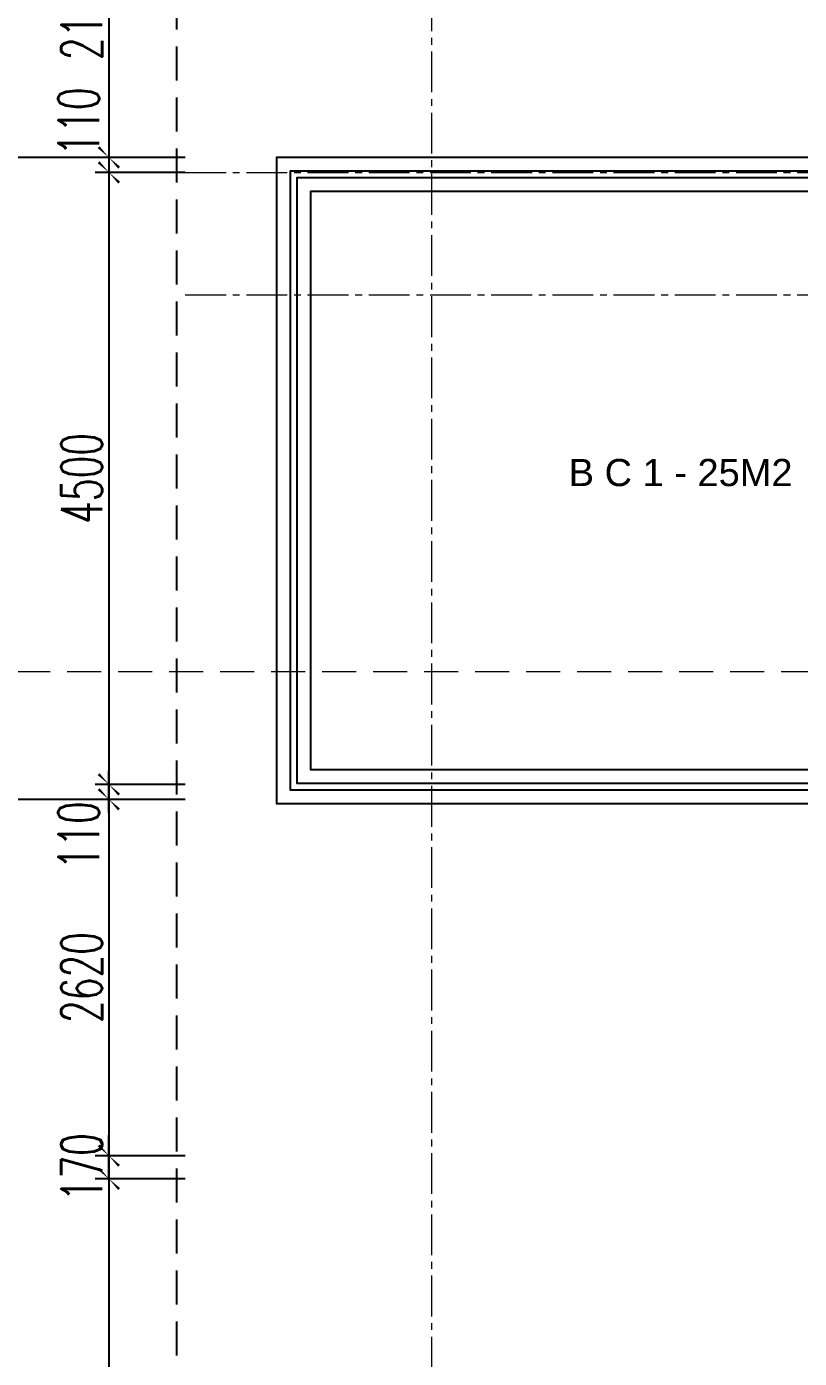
# Model space of a CAD drawing. Header units: millimetres. Extents: x -34806 to 662668, y 63228 to 99452.
# Drawn here: x 85968 to 91650, y 80372 to 90164 of the extents above; entities that cross this region are included whole.
import ezdxf

# ---------------------------------------------------------------- set-up
doc = ezdxf.new("R2010")
doc.units = ezdxf.units.MM
doc.header["$LTSCALE"] = 200
doc.header["$MEASUREMENT"] = 0
doc.header["$PDMODE"] = 3
doc.header["$PDSIZE"] = 50
doc.linetypes.add('CENTER2', pattern=[1.125, 0.75, -0.125, 0.125, -0.125])
doc.linetypes.add('DASHED2', pattern=[0.375, 0.25, -0.125])
doc.layers.get('DEFPOINTS').update_dxf_attribs({"linetype": 'CONTINUOUS'})
for name, color, linetype in [('DIM', 1, 'CONTINUOUS'), ('Net_Manh', 155, 'CONTINUOUS'), ('TEXT', 7, 'CONTINUOUS'), ('TPTA-Text', 253, 'CONTINUOUS'), ('TPTA-Virtural', 253, 'CONTINUOUS')]:
    doc.layers.add(name, color=color, linetype=linetype)
doc.layers.add('thay', color=7, linetype='CONTINUOUS', lineweight=18)
doc.layers.add('tim', color=254, linetype='CENTER2', lineweight=9)
doc.styles.add('CHU HOA Day', font='VHARIAL.ttf')
doc.styles.add('Scale', font='vnsimli.shx', dxfattribs={"width": 0.65, "bigfont": 'bigfont.shx'})
doc.dimstyles.new('Scale', dxfattribs={"dimscale": 10, "dimtxt": 2, "dimasz": 0.8, "dimexe": 1, "dimexo": 0, "dimgap": 0.5, "dimtad": 1, "dimdec": 0, "dimzin": 0, "dimdsep": 46, "dimtxsty": 'Scale', "dimblk": 'ARCHTICK', "dimcen": 1, "dimdle": 1, "dimclrd": 8, "dimclre": 251, "dimclrt": 3, "dimadec": 0, "dimazin": 0, "dimtfac": 1, "dimtdec": 0, "dimtix": 1, "dimtmove": 2, "dimatfit": 3, "dimfxl": 1, "dimtolj": 1, "dimtzin": 0, "dimarcsym": 0})

# ---------------------------------------------------------------- blocks, each defined once
blk = doc.blocks.new('_ArchTick')
at = {"layer": 'DIM', "color": 150}
blk.add_lwpolyline([(0.5, 0.5, 0.133, 0, 0), (0, 0, 0, 0.133, 0), (-0.5, -0.5, 0.133, 0.133, 0)], format="xyseb", dxfattribs=at)
blk = doc.blocks.new('*D1191')
at = {"layer": 'DEFPOINTS', "color": 0}
for p in [(87134.1, 89202), (85782.2, 84482), (87134.1, 84482)]:
    blk.add_point(p, dxfattribs=at)
at = {"layer": 'TPTA-Text', "color": 8, "lineweight": -2}
blk.add_line((85782.2, 89302), (85782.2, 84382), dxfattribs=at)
at = {"layer": 'TPTA-Text', "color": 251, "lineweight": -2}
for p, q in [((87134.1, 89202), (85682.2, 89202)), ((87134.1, 84482), (85682.2, 84482))]:
    blk.add_line(p, q, dxfattribs=at)
at = {"layer": 'TPTA-Text', "color": 8, "lineweight": -2, "xscale": 150, "yscale": 150, "zscale": 150}
for p, rotation in [((85782.2, 89202), 90), ((85782.2, 84482), 270)]:
    blk.add_blockref('_ArchTick', p, dxfattribs=dict(at, rotation=rotation))
at = {"layer": 'TPTA-Text', "color": 3, "insert": (85582.2, 86842), "char_height": 300, "attachment_point": 5, "rotation": 90, "style": 'Scale'}
blk.add_mtext('\\A1;4720', dxfattribs=at)
blk = doc.blocks.new('*D1192')
at = {"layer": 'DEFPOINTS', "color": 0}
for p in [(87134.1, 91302), (86572.5, 89202), (87134.1, 89202)]:
    blk.add_point(p, dxfattribs=at)
at = {"layer": 'TPTA-Text', "color": 8, "lineweight": -2}
blk.add_line((86572.5, 91402), (86572.5, 89102), dxfattribs=at)
at = {"layer": 'TPTA-Text', "color": 251, "lineweight": -2}
for p, q in [((87134.1, 91302), (86472.5, 91302)), ((87134.1, 89202), (86472.5, 89202))]:
    blk.add_line(p, q, dxfattribs=at)
at = {"layer": 'TPTA-Text', "color": 8, "lineweight": -2, "xscale": 150, "yscale": 150, "zscale": 150}
for p, rotation in [((86572.5, 91302), 90), ((86572.5, 89202), 270)]:
    blk.add_blockref('_ArchTick', p, dxfattribs=dict(at, rotation=rotation))
at = {"layer": 'TPTA-Text', "color": 3, "insert": (86372.5, 90252), "char_height": 300, "attachment_point": 5, "rotation": 90, "style": 'Scale'}
blk.add_mtext('\\A1;2100', dxfattribs=at)
blk = doc.blocks.new('*D1193')
at = {"layer": 'DEFPOINTS', "color": 0}
for p in [(87134.1, 89202), (86572.5, 89092), (87134.1, 89092)]:
    blk.add_point(p, dxfattribs=at)
at = {"layer": 'TPTA-Text', "color": 8, "lineweight": -2}
blk.add_line((86572.5, 89302), (86572.5, 88992), dxfattribs=at)
at = {"layer": 'TPTA-Text', "color": 251, "lineweight": -2}
for p, q in [((87134.1, 89202), (86472.5, 89202)), ((87134.1, 89092), (86472.5, 89092))]:
    blk.add_line(p, q, dxfattribs=at)
at = {"layer": 'TPTA-Text', "color": 8, "lineweight": -2, "xscale": 150, "yscale": 150, "zscale": 150}
for p, rotation in [((86572.5, 89202), 90), ((86572.5, 89092), 270)]:
    blk.add_blockref('_ArchTick', p, dxfattribs=dict(at, rotation=rotation))
at = {"layer": 'TPTA-Text', "color": 3, "insert": (86350.3, 89466.7), "char_height": 300, "attachment_point": 5, "rotation": 90, "style": 'Scale'}
blk.add_mtext('\\A1;110', dxfattribs=at)
blk = doc.blocks.new('*D1194')
at = {"layer": 'DEFPOINTS', "color": 0}
for p in [(87134.1, 84482), (86572.5, 81862), (87134.1, 81862)]:
    blk.add_point(p, dxfattribs=at)
at = {"layer": 'TPTA-Text', "color": 8, "lineweight": -2}
blk.add_line((86572.5, 84582), (86572.5, 81762), dxfattribs=at)
at = {"layer": 'TPTA-Text', "color": 251, "lineweight": -2}
for p, q in [((87134.1, 84482), (86472.5, 84482)), ((87134.1, 81862), (86472.5, 81862))]:
    blk.add_line(p, q, dxfattribs=at)
at = {"layer": 'TPTA-Text', "color": 8, "lineweight": -2, "xscale": 150, "yscale": 150, "zscale": 150}
for p, rotation in [((86572.5, 84482), 90), ((86572.5, 81862), 270)]:
    blk.add_blockref('_ArchTick', p, dxfattribs=dict(at, rotation=rotation))
at = {"layer": 'TPTA-Text', "color": 3, "insert": (86372.5, 83172), "char_height": 300, "attachment_point": 5, "rotation": 90, "style": 'Scale'}
blk.add_mtext('\\A1;2620', dxfattribs=at)
blk = doc.blocks.new('*D1195')
at = {"layer": 'DEFPOINTS', "color": 0}
for p in [(87134.1, 81692), (86572.5, 76192), (87134.1, 76192)]:
    blk.add_point(p, dxfattribs=at)
at = {"layer": 'TPTA-Text', "color": 8, "lineweight": -2}
blk.add_line((86572.5, 81792), (86572.5, 76092), dxfattribs=at)
at = {"layer": 'TPTA-Text', "color": 251, "lineweight": -2}
for p, q in [((87134.1, 81692), (86472.5, 81692)), ((87134.1, 76192), (86472.5, 76192))]:
    blk.add_line(p, q, dxfattribs=at)
at = {"layer": 'TPTA-Text', "color": 8, "lineweight": -2, "xscale": 150, "yscale": 150, "zscale": 150}
for p, rotation in [((86572.5, 81692), 90), ((86572.5, 76192), 270)]:
    blk.add_blockref('_ArchTick', p, dxfattribs=dict(at, rotation=rotation))
at = {"layer": 'TPTA-Text', "color": 3, "insert": (86372.5, 78942), "char_height": 300, "attachment_point": 5, "rotation": 90, "style": 'Scale'}
blk.add_mtext('\\A1;5500', dxfattribs=at)
blk = doc.blocks.new('*D1196')
at = {"layer": 'DEFPOINTS', "color": 0}
for p in [(87134.1, 89092), (86572.5, 84592), (87134.1, 84592)]:
    blk.add_point(p, dxfattribs=at)
at = {"layer": 'TPTA-Text', "color": 8, "lineweight": -2}
blk.add_line((86572.5, 89192), (86572.5, 84492), dxfattribs=at)
at = {"layer": 'TPTA-Text', "color": 251, "lineweight": -2}
for p, q in [((87134.1, 89092), (86472.5, 89092)), ((87134.1, 84592), (86472.5, 84592))]:
    blk.add_line(p, q, dxfattribs=at)
at = {"layer": 'TPTA-Text', "color": 8, "lineweight": -2, "xscale": 150, "yscale": 150, "zscale": 150}
for p, rotation in [((86572.5, 89092), 90), ((86572.5, 84592), 270)]:
    blk.add_blockref('_ArchTick', p, dxfattribs=dict(at, rotation=rotation))
at = {"layer": 'TPTA-Text', "color": 3, "insert": (86372.5, 86842), "char_height": 300, "attachment_point": 5, "rotation": 90, "style": 'Scale'}
blk.add_mtext('\\A1;4500', dxfattribs=at)
blk = doc.blocks.new('*D1201')
at = {"layer": 'DEFPOINTS', "color": 0}
for p in [(86572.5, 81862), (87134.1, 81862), (87134.1, 81692)]:
    blk.add_point(p, dxfattribs=at)
at = {"layer": 'TPTA-Text', "color": 8, "lineweight": -2}
for p, q in [((86572.5, 81862), (86572.5, 82012)), ((86572.5, 81692), (86572.5, 81862)), ((86572.5, 81692), (86572.5, 81542))]:
    blk.add_line(p, q, dxfattribs=at)
at = {"layer": 'TPTA-Text', "color": 251, "lineweight": -2}
for p, q in [((87134.1, 81862), (86472.5, 81862)), ((87134.1, 81692), (86472.5, 81692))]:
    blk.add_line(p, q, dxfattribs=at)
at = {"layer": 'TPTA-Text', "color": 8, "lineweight": -2, "xscale": 150, "yscale": 150, "zscale": 150}
for p, rotation in [((86572.5, 81862), 270), ((86572.5, 81692), 90)]:
    blk.add_blockref('_ArchTick', p, dxfattribs=dict(at, rotation=rotation))
at = {"layer": 'TPTA-Text', "color": 3, "insert": (86372.5, 81777), "char_height": 300, "attachment_point": 5, "rotation": 90, "style": 'Scale'}
blk.add_mtext('\\A1;170', dxfattribs=at)
blk = doc.blocks.new('*D1202')
at = {"layer": 'DEFPOINTS', "color": 0}
for p in [(86572.5, 84592), (87134.1, 84592), (87134.1, 84482)]:
    blk.add_point(p, dxfattribs=at)
at = {"layer": 'TPTA-Text', "color": 8, "lineweight": -2}
blk.add_line((86572.5, 84382), (86572.5, 84692), dxfattribs=at)
at = {"layer": 'TPTA-Text', "color": 251, "lineweight": -2}
for p, q in [((87134.1, 84592), (86472.5, 84592)), ((87134.1, 84482), (86472.5, 84482))]:
    blk.add_line(p, q, dxfattribs=at)
at = {"layer": 'TPTA-Text', "color": 8, "lineweight": -2, "xscale": 150, "yscale": 150, "zscale": 150}
for p, rotation in [((86572.5, 84592), 90), ((86572.5, 84482), 270)]:
    blk.add_blockref('_ArchTick', p, dxfattribs=dict(at, rotation=rotation))
at = {"layer": 'TPTA-Text', "color": 3, "insert": (86350.3, 84217.3), "char_height": 300, "attachment_point": 5, "rotation": 90, "style": 'Scale'}
blk.add_mtext('\\A1;110', dxfattribs=at)

msp = doc.modelspace()

# ---------------------------------------------------------------- linework, layer by layer
at = {"layer": 'Net_Manh', "linetype": 'DASHED2', "ltscale": 5}
msp.add_lwpolyline([(87072.5, 91613.7), (115299.9, 91613.7), (115299.9, 74016.7), (87072.5, 74016.7)], close=True, dxfattribs=at)
at = {"layer": 'thay', "linetype": 'DASHED2', "ltscale": 5}
msp.add_line((84765.5, 85421.3), (116941.4, 85421.3), dxfattribs=at)
at = {"layer": 'tim', "ltscale": 2}
for p, q in [((88945, 91780.8), (88945, 73909.8)), ((87134.1, 89092), (115372.1, 89092)), ((87134.1, 88192), (115372.1, 88192))]:
    msp.add_line(p, q, dxfattribs=at)
at = {"layer": 'TPTA-Virtural'}
for points in [[(95055, 88302), (95055, 89202), (87805, 89202), (87805, 84452), (93005, 84452)], [(94805, 88302), (94805, 88952), (88055, 88952), (88055, 84702), (93005, 84702)]]:
    msp.add_lwpolyline(points, dxfattribs=at)
at = {"layer": 'TPTA-Virtural', "color": 251}
for points in [[(94955, 88302), (94955, 89102), (87905, 89102), (87905, 84552), (93005, 84552)], [(94905, 88302), (94905, 89052), (87955, 89052), (87955, 84602), (93005, 84602)]]:
    msp.add_lwpolyline(points, dxfattribs=at)

# ---------------------------------------------------------------- texts
at = {"layer": 'TEXT', "insert": (89953.6, 86985.3), "char_height": 200, "width": 4061.475, "attachment_point": 1, "style": 'CHU HOA Day'}
msp.add_mtext('b c 1 - 25m2', dxfattribs=at)

# ---------------------------------------------------------------- dimensions: what is measured, and where the dimension line sits
at = {"layer": 'TPTA-Text'}
for base, p1, p2, picture, middle in [((86572.5, 89202), (87134.1, 91302), (87134.1, 89202), '*D1192', (86372.5, 90252)), ((85782.2, 84482), (87134.1, 89202), (87134.1, 84482), '*D1191', (85582.2, 86842)), ((86572.5, 84592), (87134.1, 89092), (87134.1, 84592), '*D1196', (86372.5, 86842)), ((86572.5, 81862), (87134.1, 84482), (87134.1, 81862), '*D1194', (86372.5, 83172)), ((86572.5, 81862), (87134.1, 81692), (87134.1, 81862), '*D1201', (86372.5, 81777)), ((86572.5, 76192), (87134.1, 81692), (87134.1, 76192), '*D1195', (86372.5, 78942))]:
    dim = msp.add_linear_dim(base=base, p1=p1, p2=p2, angle=90, dimstyle='Scale', override={"dimscale": 100, "dimtxt": 3, "dimasz": 1.5, "dimfxl": 110}, dxfattribs=at)
    dim.commit()
    dim.dimension.update_dxf_attribs({"geometry": picture, "text_midpoint": middle})
for base, p1, p2, angle, picture, middle in [((86572.5, 89092), (87134.1, 89202), (87134.1, 89092), 90, '*D1193', (86350.3, 89466.7)), ((86572.5, 84592), (87134.1, 84482), (87134.1, 84592), 270, '*D1202', (86350.3, 84217.3))]:
    dim = msp.add_linear_dim(base=base, p1=p1, p2=p2, angle=angle, dimstyle='Scale', override={"dimscale": 100, "dimtxt": 3, "dimasz": 1.5, "dimfxl": 110}, dxfattribs=at)
    dim.commit()
    dim.dimension.update_dxf_attribs({"geometry": picture, "text_midpoint": middle, "dimtype": 128})

doc.saveas('drawing.dxf')
